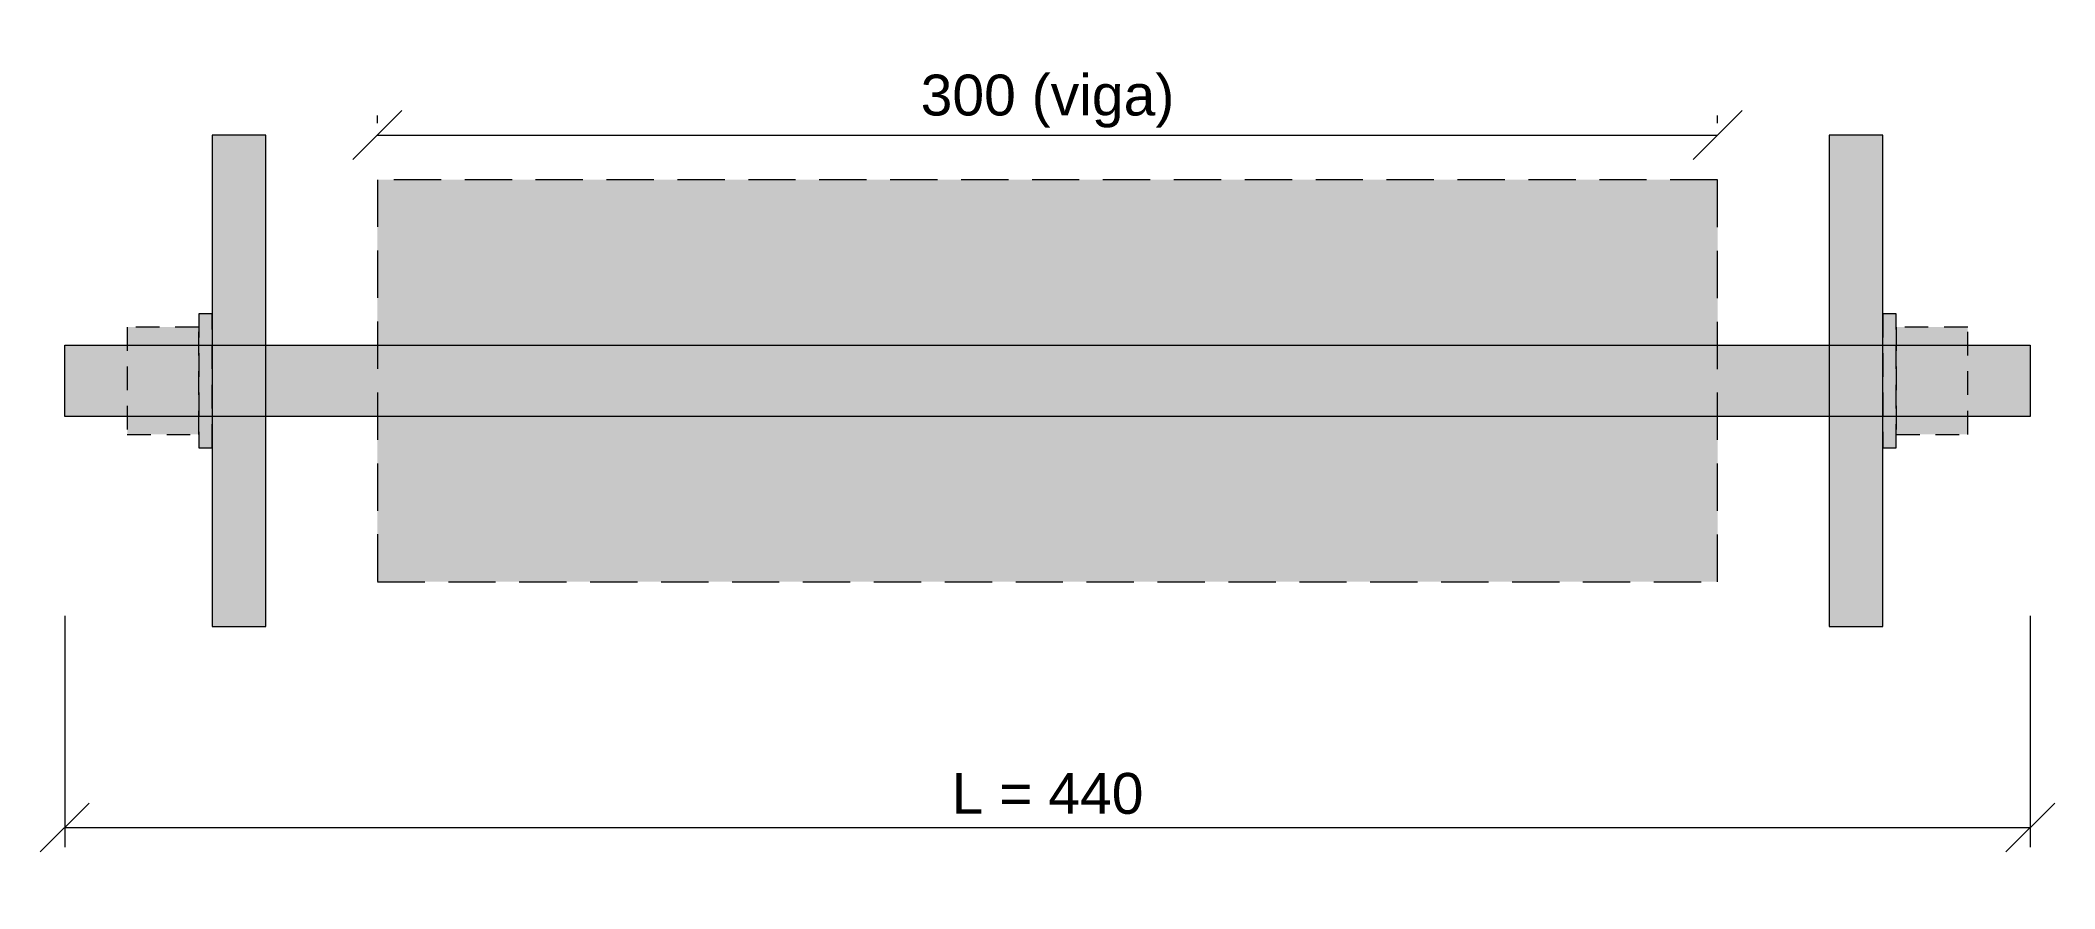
# Model space of a CAD drawing. Header units: millimetres. Extents: x -5 to 445, y -114 to 76.
import ezdxf

# ---------------------------------------------------------------- set-up
doc = ezdxf.new("R2010")
doc.units = ezdxf.units.MM
doc.header["$LTSCALE"] = 5
doc.linetypes.add('TRAZO_3-2', pattern=[1.763889, 1.058333, -0.705556])
doc.linetypes.add('TRAZO_6-3', pattern=[3.175, 2.116667, -1.058333])
for name, color, linetype, lineweight, true_color in [('COTAS', 27, 'Continuous', 15, 0x333333), ('G-r_anc', 24, 'Continuous', 18, 0x7b241c), ('G-r_ancg', 11, 'TRAZO_3-2', 20, 0xd3746b), ('G-r_concb', 253, 'TRAZO_6-3', 20, 0xa1a1a1), ('G-r_eplate', 253, 'Continuous', 20, 0x848f9a)]:
    doc.layers.add(name, color=color, linetype=linetype, lineweight=lineweight, true_color=true_color)
doc.styles.add('ESTANDAR', font='arial.ttf')
doc.dimstyles.new('COTAS_1-5', dxfattribs={"dimscale": 5, "dimtxt": 1.8288, "dimasz": 2, "dimexe": 0.881944, "dimexo": 0.529167, "dimgap": 0.6, "dimtad": 1, "dimdec": 0, "dimtxsty": 'ESTANDAR', "dimtsz": 1.094317, "dimcen": 2.5, "dimclrd": 8, "dimclre": 8, "dimclrt": 250, "dimazin": 3, "dimtfac": 1, "dimtmove": 0, "dimatfit": 3, "dimlwd": 15, "dimlwe": 13})

msp = doc.modelspace()

# ---------------------------------------------------------------- hatches: boundary and pattern name
at = {"layer": 'G-r_anc', "true_color": 0xc0392b}
msp.add_hatch(color=7, dxfattribs=at).paths.add_polyline_path([(0, 8), (440, 8), (440, -8), (0, -8)])
at = {"layer": 'G-r_ancg', "true_color": 0xf4dbd9}
for points in [[(30, -15), (33, -15), (33, 15), (30, 15)], [(407, -15), (410, -15), (410, 15), (407, 15)], [(14, -12), (30, -12), (30, 12), (14, 12)], [(410, -12), (426, -12), (426, 12), (410, 12)]]:
    msp.add_hatch(color=7, dxfattribs=at).paths.add_polyline_path(points)
at = {"layer": 'G-r_concb', "true_color": 0xf9f8f6}
msp.add_hatch(color=7, dxfattribs=at).paths.add_polyline_path([(70, -45), (370, -45), (370, 45), (70, 45)])
at = {"layer": 'G-r_eplate', "true_color": 0xe5ebf1}
for points in [[(33, -55), (45, -55), (45, 55), (33, 55)], [(395, -55), (407, -55), (407, 55), (395, 55)]]:
    msp.add_hatch(color=7, dxfattribs=at).paths.add_polyline_path(points)

# ---------------------------------------------------------------- linework, layer by layer
at = {"layer": 'G-r_anc'}
msp.add_lwpolyline([(0, 8), (440, 8), (440, -8), (0, -8)], close=True, dxfattribs=at)
at = {"layer": 'G-r_ancg'}
for points in [[(30, -15), (33, -15), (33, 15), (30, 15)], [(407, -15), (410, -15), (410, 15), (407, 15)], [(14, -12), (30, -12), (30, 12), (14, 12)], [(410, -12), (426, -12), (426, 12), (410, 12)]]:
    msp.add_lwpolyline(points, close=True, dxfattribs=at)
at = {"layer": 'G-r_concb'}
msp.add_lwpolyline([(70, -45), (370, -45), (370, 45), (70, 45)], close=True, dxfattribs=at)
at = {"layer": 'G-r_eplate'}
for points in [[(33, -55), (45, -55), (45, 55), (33, 55)], [(395, -55), (407, -55), (407, 55), (395, 55)]]:
    msp.add_lwpolyline(points, close=True, dxfattribs=at)

# ---------------------------------------------------------------- dimensions: what is measured, and where the dimension line sits
at = {"layer": 'COTAS'}
for base, p1, p2, text in [((70, 55), (70, 55), (370, 55), '<> (viga)'), ((0, -100), (0, -50), (440, -50), 'L = <>')]:
    msp.add_linear_dim(base=base, p1=p1, p2=p2, text=text, dimstyle='COTAS_1-5', dxfattribs=at).render()

doc.saveas('drawing.dxf')
